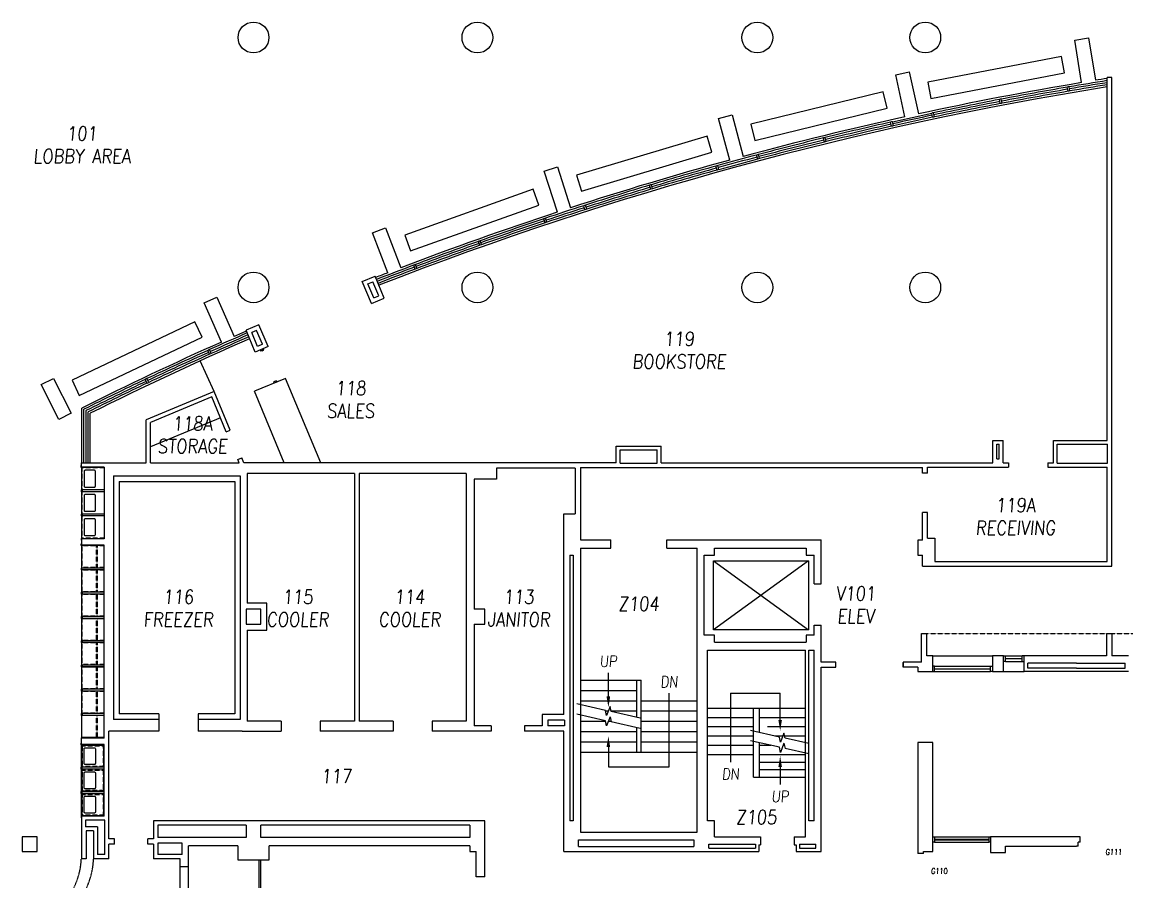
# Model space of a CAD drawing. Extents: x 1352 to 4778, y 442 to 3442.
# Drawn here: x 2572 to 3756, y 1235 to 2157 of the extents above; entities that cross this region are included whole.
import ezdxf
from ezdxf.enums import TextEntityAlignment as Align

# ---------------------------------------------------------------- set-up
doc = ezdxf.new("R2010")
doc.units = 0
doc.header["$MEASUREMENT"] = 0
doc.linetypes.add('HIDDEN', pattern=[0.375, 0.25, -0.125])
doc.linetypes.add('HIDDEN2', pattern=[0.1875, 0.125, -0.0625])
for name, color, linetype in [('A-BELOW', 111, 'CONTINUOUS'), ('A-FS-ID', 6, 'CONTINUOUS'), ('A-FS-NM', 6, 'CONTINUOUS'), ('A-GLAZ', 191, 'CONTINUOUS'), ('A-OVHD', 111, 'CONTINUOUS'), ('A-STRS', 4, 'CONTINUOUS'), ('A-WL-EX', 171, 'CONTINUOUS')]:
    doc.layers.add(name, color=color, linetype=linetype)
doc.styles.get("Standard").update_dxf_attribs({"font": 'romans.shx', "width": 0.85, "oblique": 5, "height": 15})

msp = doc.modelspace()

# ---------------------------------------------------------------- linework, layer by layer
at = {"layer": 'A-BELOW'}
for p, q in [((3700.2, 2137.7), (3715, 2140.1)), ((3707.6, 2092.3), (3700.2, 2137.7)), ((3715, 2140.1), (3722.4, 2094.7)), ((3508.3, 2100.5), (3522.9, 2103.7)), ((3518, 2055.5), (3508.3, 2100.5)), ((3522.9, 2103.7), (3532.7, 2058.7)), ((3318.5, 2053.6), (3333, 2057.5)), ((3330.5, 2009.2), (3318.5, 2053.6)), ((3333, 2057.5), (3345, 2013.1)), ((3504.8, 2050.3), (3547, 2059.5)), ((3547.9, 2055.1), (3505.8, 2045.9)), ((3131.4, 1997.2), (3145.7, 2001.8)), ((3145.7, 2001.8), (3159.9, 1958)), ((3145.7, 1953.4), (3131.4, 1997.2)), ((2947.4, 1931.3), (2961.4, 1936.6)), ((2963.9, 1888.3), (2947.4, 1931.3)), ((2961.4, 1936.6), (2977.9, 1893.7)), ((2767, 1856.2), (2780.7, 1862.2)), ((2780.7, 1862.2), (2799.3, 1820.1)), ((2785.6, 1814), (2767, 1856.2)), ((2827.1, 1805.6), (2827.6, 1804.4)), ((2827.1, 1805.6), (2827.6, 1804.4)), ((2830.8, 1805.8), (2827.6, 1804.4)), ((2830.8, 1805.8), (2827.6, 1804.4)), ((2828.8, 1804.9), (2829, 1804.2)), ((2828.8, 1804.9), (2829, 1804.2)), ((2830.4, 1804.8), (2829, 1804.2)), ((2830.4, 1804.8), (2829, 1804.2)), ((2830.1, 1805.5), (2830.4, 1804.8)), ((2830.1, 1805.5), (2830.4, 1804.8)), ((2830.4, 1806.9), (2830.8, 1805.8)), ((2830.4, 1806.9), (2830.8, 1805.8)), ((2777.7, 1761.1), (2762.8, 1793.9)), ((2592.4, 1768.4), (2605.8, 1775.1)), ((2611.3, 1730.9), (2592.4, 1768.4)), ((2605.8, 1775.1), (2624.7, 1737.6)), ((2854.2, 1775.1), (2821, 1761.3)), ((2844.7, 1772.5), (2841.5, 1771.2)), ((2841.5, 1771.2), (2842, 1770)), ((2845.2, 1771.4), (2842, 1770)), ((2844.7, 1772.5), (2845.2, 1771.4)), ((2892.1, 1684.5), (2854.2, 1775.1)), ((2853, 1684.5), (2821, 1761.3)), ((2636, 1684.5), (2636, 1743.3)), ((2638.3, 1684.5), (2638.3, 1741.9)), ((2624.7, 1737.6), (2611.3, 1730.9)), ((2642.8, 1684.5), (2642.8, 1739.1)), ((2645, 1684.5), (2645, 1737.7)), ((2784.5, 1732.9), (2709.6, 1701.7)), ((2635.5, 1681.5), (2635.4, 1681.5)), ((2635.4, 1679.5), (2635.4, 1681.5)), ((2635.5, 1679.5), (2635.4, 1679.5)), ((2635.5, 1679.9), (2635.5, 1601.5)), ((2636, 1679.4), (2635.5, 1679.4)), ((2636, 1678.9), (2635.5, 1678.9)), ((2660, 1655.5), (2635.4, 1655.5)), ((2635.4, 1655.5), (2635.4, 1653.5)), ((2660, 1653.5), (2635.4, 1653.5)), ((2636, 1656.1), (2635.5, 1656.1)), ((2636, 1655.6), (2635.5, 1655.6)), ((2636, 1653.4), (2635.5, 1653.4)), ((2636, 1652.9), (2635.5, 1652.9)), ((2636.3, 1655.9), (2636, 1655.9)), ((2636.3, 1653.1), (2636, 1653.1)), ((2660, 1629.5), (2635.4, 1629.5)), ((2635.4, 1629.5), (2635.4, 1627.5)), ((2660, 1627.5), (2635.4, 1627.5)), ((2636, 1630.1), (2635.5, 1630.1)), ((2636, 1629.6), (2635.5, 1629.6)), ((2636, 1627.4), (2635.5, 1627.4)), ((2636, 1626.9), (2635.5, 1626.9)), ((2636.3, 1629.9), (2636, 1629.9)), ((2636.3, 1627.1), (2636, 1627.1)), ((2636.3, 1629.9), (2636.3, 1627.1)), ((2635.4, 1603.5), (2635.4, 1601.5)), ((2635.5, 1603.5), (2635.4, 1603.5)), ((2635.5, 1601.5), (2635.4, 1601.5)), ((2636, 1604.1), (2635.5, 1604.1)), ((2636, 1603.6), (2635.5, 1603.6)), ((2635.4, 1595.7), (2635.4, 1597.7)), ((2635.5, 1597.7), (2635.4, 1597.7)), ((2635.5, 1595.7), (2635.4, 1595.7)), ((2635.5, 1597.7), (2635.5, 1389.4)), ((2636, 1595.6), (2635.5, 1595.6)), ((2636, 1595.1), (2635.5, 1595.1)), ((2660, 1571.7), (2635.4, 1571.7)), ((2635.4, 1571.7), (2635.4, 1569.7)), ((2660, 1569.7), (2635.4, 1569.7)), ((2636, 1572.4), (2635.5, 1572.4)), ((2636, 1571.9), (2635.5, 1571.9)), ((2636, 1569.6), (2635.5, 1569.6)), ((2636, 1569.1), (2635.5, 1569.1)), ((2660, 1545.7), (2635.4, 1545.7)), ((2635.4, 1545.7), (2635.4, 1543.7)), ((2660, 1543.7), (2635.4, 1543.7)), ((2636, 1546.4), (2635.5, 1546.4)), ((2636, 1545.9), (2635.5, 1545.9)), ((2636, 1543.6), (2635.5, 1543.6)), ((2636, 1543.1), (2635.5, 1543.1)), ((2636.3, 1546.1), (2636.3, 1543.4)), ((2660, 1519.7), (2635.4, 1519.7)), ((2635.4, 1519.7), (2635.4, 1517.7)), ((2660, 1517.7), (2635.4, 1517.7)), ((2636, 1520.4), (2635.5, 1520.4)), ((2636, 1519.9), (2635.5, 1519.9)), ((2636, 1517.6), (2635.5, 1517.6)), ((2636, 1517.1), (2635.5, 1517.1)), ((2651.5, 1517.4), (2636, 1517.4)), ((2636.3, 1520.1), (2636.3, 1517.4)), ((2660, 1517.4), (2652.3, 1517.4)), ((2660, 1493.7), (2635.4, 1493.7)), ((2635.4, 1493.7), (2635.4, 1491.7)), ((2636, 1494.4), (2635.5, 1494.4)), ((2636, 1493.9), (2635.5, 1493.9)), ((2636.3, 1494.1), (2636.3, 1491.4)), ((2660, 1491.7), (2635.4, 1491.7)), ((2636, 1491.6), (2635.5, 1491.6)), ((2636, 1491.1), (2635.5, 1491.1)), ((2636, 1468.4), (2635.5, 1468.4)), ((3548, 1477.6), (3612, 1477.6)), ((3626, 1477.6), (3644, 1477.6)), ((3626, 1471.6), (3644, 1471.6)), ((2660, 1467.7), (2635.4, 1467.7)), ((2635.4, 1467.7), (2635.4, 1465.7)), ((2660, 1465.7), (2635.4, 1465.7)), ((2636, 1467.9), (2635.5, 1467.9)), ((2636, 1465.6), (2635.5, 1465.6)), ((2636, 1465.1), (2635.5, 1465.1)), ((2651.5, 1465.4), (2636, 1465.4)), ((2636.3, 1468.1), (2636.3, 1465.4)), ((2660, 1465.4), (2652.3, 1465.4)), ((3550, 1466.6), (3610, 1466.6)), ((3550, 1460.6), (3610, 1460.6)), ((3624, 1460.6), (3646, 1460.6)), ((2660, 1441.7), (2635.4, 1441.7)), ((2635.4, 1441.7), (2635.4, 1439.7)), ((2660, 1439.7), (2635.4, 1439.7)), ((2636, 1442.4), (2635.5, 1442.4)), ((2636, 1441.9), (2635.5, 1441.9)), ((2636, 1439.6), (2635.5, 1439.6)), ((2636, 1439.1), (2635.5, 1439.1)), ((2636.3, 1442.1), (2636.3, 1439.4)), ((2660, 1415.7), (2635.4, 1415.7)), ((2635.4, 1415.7), (2635.4, 1413.7)), ((2660, 1413.7), (2635.4, 1413.7)), ((2636, 1416.4), (2635.5, 1416.4)), ((2636, 1415.9), (2635.5, 1415.9)), ((2636, 1413.6), (2635.5, 1413.6)), ((2636, 1413.1), (2635.5, 1413.1)), ((2651.5, 1413.4), (2636, 1413.4)), ((2636.3, 1416.1), (2636.3, 1413.4)), ((2660, 1413.4), (2652.3, 1413.4)), ((2635.5, 1389.7), (2635.4, 1389.7)), ((2635.4, 1389.7), (2635.4, 1387.7)), ((2635.5, 1387.7), (2635.4, 1387.7)), ((2636, 1390.4), (2635.5, 1390.4)), ((2636, 1389.9), (2635.5, 1389.9)), ((2651.5, 1390.1), (2636, 1390.1)), ((2660, 1390.1), (2652.3, 1390.1)), ((2635.5, 1384), (2635.4, 1384)), ((2635.4, 1382), (2635.4, 1384)), ((2635.5, 1382), (2635.4, 1382)), ((2635.5, 1304), (2635.5, 1384)), ((2636, 1381.9), (2635.5, 1381.9)), ((2636, 1381.4), (2635.5, 1381.4)), ((2660, 1358), (2635.4, 1358)), ((2635.4, 1356), (2635.4, 1358)), ((2660, 1356), (2635.4, 1356)), ((2636, 1358.6), (2635.5, 1358.6)), ((2636, 1358.1), (2635.5, 1358.1)), ((2636, 1355.9), (2635.5, 1355.9)), ((2636, 1355.4), (2635.5, 1355.4)), ((2636.3, 1358.4), (2636, 1358.4)), ((2636.3, 1355.6), (2636, 1355.6)), ((2636.3, 1355.6), (2636.3, 1358.4)), ((2660, 1332), (2635.4, 1332)), ((2635.4, 1330), (2635.4, 1332)), ((2660, 1330), (2635.4, 1330)), ((2636, 1332.6), (2635.5, 1332.6)), ((2636, 1332.1), (2635.5, 1332.1)), ((2636, 1329.9), (2635.5, 1329.9)), ((2636, 1329.4), (2635.5, 1329.4)), ((2636.3, 1332.4), (2636, 1332.4)), ((2636.3, 1329.6), (2636, 1329.6)), ((2635.4, 1306), (2635.4, 1304)), ((2635.5, 1306), (2635.4, 1306)), ((2635.5, 1304), (2635.4, 1304)), ((2636, 1306.6), (2635.5, 1306.6)), ((2636, 1306.1), (2635.5, 1306.1)), ((3550, 1283.6), (3608, 1283.6)), ((3550, 1277.6), (3608, 1277.6)), ((2826, 1143.6), (2826, 1258.9)), ((2828, 1143.6), (2828, 1258.9))]:
    msp.add_line(p, q, dxfattribs=at)
at = {"layer": 'A-BELOW', "linetype": 'HIDDEN'}
for p, q in [((2636, 1679.9), (2636, 1655.6)), ((2660, 1679.1), (2636, 1679.1)), ((2636, 1653.4), (2636, 1629.6)), ((2636.3, 1655.9), (2636.3, 1653.1)), ((2636, 1627.4), (2636, 1603.6)), ((2660, 1603.9), (2636, 1603.9)), ((2636, 1595.6), (2636, 1571.9)), ((2651.5, 1595.4), (2636, 1595.4)), ((2651.5, 1595.4), (2651.5, 1572.1)), ((2660, 1595.4), (2652.3, 1595.4)), ((2652.3, 1595.4), (2652.3, 1572.1)), ((2651.5, 1572.1), (2636, 1572.1)), ((2636, 1569.6), (2636, 1545.9)), ((2651.5, 1569.4), (2636, 1569.4)), ((2636.3, 1572.1), (2636.3, 1569.4)), ((2651.5, 1569.4), (2651.5, 1546.1)), ((2660, 1572.1), (2652.3, 1572.1)), ((2652.3, 1569.4), (2652.3, 1546.1)), ((2660, 1569.4), (2652.3, 1569.4)), ((2651.5, 1546.1), (2636, 1546.1)), ((2636, 1543.6), (2636, 1519.9)), ((2651.5, 1543.4), (2636, 1543.4)), ((2651.5, 1543.4), (2651.5, 1520.1)), ((2660, 1546.1), (2652.3, 1546.1)), ((2660, 1543.4), (2652.3, 1543.4)), ((2652.3, 1543.4), (2652.3, 1520.1)), ((2651.5, 1520.1), (2636, 1520.1)), ((2636, 1517.6), (2636, 1493.9)), ((2651.5, 1517.4), (2651.5, 1494.1)), ((2660, 1520.1), (2652.3, 1520.1)), ((2652.3, 1517.4), (2652.3, 1494.1)), ((2651.5, 1494.1), (2636, 1494.1)), ((2660, 1494.1), (2652.3, 1494.1)), ((2636, 1491.6), (2636, 1467.9)), ((2651.5, 1491.4), (2636, 1491.4)), ((2651.5, 1491.4), (2651.5, 1468.1)), ((2652.3, 1491.4), (2652.3, 1468.1)), ((2660, 1491.4), (2652.3, 1491.4)), ((2651.5, 1468.1), (2636, 1468.1)), ((2636, 1465.6), (2636, 1441.9)), ((2651.5, 1465.4), (2651.5, 1442.1)), ((2660, 1468.1), (2652.3, 1468.1)), ((2652.3, 1465.4), (2652.3, 1442.1)), ((2651.5, 1442.1), (2636, 1442.1)), ((2636, 1439.6), (2636, 1415.9)), ((2651.5, 1439.4), (2636, 1439.4)), ((2651.5, 1439.4), (2651.5, 1416.1)), ((2660, 1442.1), (2652.3, 1442.1)), ((2652.3, 1439.4), (2652.3, 1416.1)), ((2660, 1439.4), (2652.3, 1439.4)), ((2651.5, 1416.1), (2636, 1416.1)), ((2636, 1389.9), (2636, 1413.6)), ((2651.5, 1413.4), (2651.5, 1390.1)), ((2660, 1416.1), (2652.3, 1416.1)), ((2652.3, 1413.4), (2652.3, 1390.1)), ((2636, 1358.1), (2636, 1381.9)), ((2660, 1381.6), (2636, 1381.6)), ((2636, 1332.1), (2636, 1355.9)), ((2636, 1305.6), (2636, 1329.9)), ((2636.3, 1329.6), (2636.3, 1332.4)), ((2660, 1306.4), (2636, 1306.4))]:
    msp.add_line(p, q, dxfattribs=at)
at = {"layer": 'A-BELOW'}
for points in [[(3685.9, 2120.3), (3542.6, 2092.8), (3545.9, 2075.1), (3689.3, 2102.6)], [(3494.9, 2082.4), (3353.1, 2047.7), (3357.4, 2030.2), (3499.2, 2064.9)], [(3306.1, 2034.9), (3166.2, 1993), (3171.4, 1975.7), (3311.2, 2017.6)], [(3119.9, 1977.8), (2982.3, 1928.8), (2988.3, 1911.9), (3125.9, 1960.8)], [(2757.3, 1835.6), (2625.5, 1773), (2633.2, 1756.7), (2765.1, 1819.4)]]:
    msp.add_lwpolyline(points, close=True, dxfattribs=at)
for points in [[(2650.5, 1659.5), (2650.5, 1675.5, 0.414214), (2649.5, 1676.5), (2639.5, 1676.5, 0.414214), (2638.5, 1675.5), (2638.5, 1659.5, 0.414214), (2639.5, 1658.5), (2649.5, 1658.5, 0.414214)], [(2650.5, 1633.5), (2650.5, 1649.5, 0.414214), (2649.5, 1650.5), (2639.5, 1650.5, 0.414214), (2638.5, 1649.5), (2638.5, 1633.5, 0.414214), (2639.5, 1632.5), (2649.5, 1632.5, 0.414214)], [(2650.5, 1607.5), (2650.5, 1623.5, 0.414214), (2649.5, 1624.5), (2639.5, 1624.5, 0.414214), (2638.5, 1623.5), (2638.5, 1607.5, 0.414214), (2639.5, 1606.5), (2649.5, 1606.5, 0.414214)], [(2650.5, 1378), (2650.5, 1362, -0.414214), (2649.5, 1361), (2639.5, 1361, -0.414214), (2638.5, 1362), (2638.5, 1378, -0.414214), (2639.5, 1379), (2649.5, 1379, -0.414214)], [(2650.5, 1352), (2650.5, 1336, -0.414214), (2649.5, 1335), (2639.5, 1335, -0.414214), (2638.5, 1336), (2638.5, 1352, -0.414214), (2639.5, 1353), (2649.5, 1353, -0.414214)], [(2650.5, 1326), (2650.5, 1310, -0.414214), (2649.5, 1309), (2639.5, 1309, -0.414214), (2638.5, 1310), (2638.5, 1326, -0.414214), (2639.5, 1327), (2649.5, 1327, -0.414214)]]:
    msp.add_lwpolyline(points, format="xyb", close=True, dxfattribs=at)
at = {"layer": 'A-BELOW', "linetype": 'HIDDEN', "flags": 128}
for points in [[(2658.9, 1359), (2636.9, 1359), (2636.9, 1381), (2658.9, 1381)], [(2658.9, 1333), (2636.9, 1333), (2636.9, 1355), (2658.9, 1355)], [(2658.9, 1306.7), (2636.9, 1306.7), (2636.9, 1328.7), (2658.9, 1328.7)]]:
    msp.add_lwpolyline(points, close=True, dxfattribs=at)
at = {"layer": 'A-BELOW', "linetype": 'Continuous'}
for centre, radius, start, end in [((4336.6, -1659.1), 3803.7, 99.1026, 99.2934), ((4336.6, -1659.1), 3794.7, 99.1244, 111.3606), ((4336.6, -1659.1), 3803.7, 99.5194, 102.2025), ((4336.2, -1656.9), 3799.2, 99.7598, 100.8444), ((4336.3, -1656.9), 3799.2, 99.1077, 99.7296), ((4337, -1661.3), 3799.2, 99.1193, 99.7296), ((4336.2, -1656.9), 3799.2, 100.8745, 101.9591), ((4337.1, -1661.3), 3799.2, 99.7598, 100.8444), ((4337.1, -1661.3), 3799.2, 100.8745, 101.9591), ((4336.6, -1659.1), 3803.7, 102.4284, 105.1116), ((4336.1, -1656.9), 3799.2, 102.6698, 103.7544), ((4337.1, -1661.3), 3799.2, 102.6698, 103.7544), ((4336.1, -1656.9), 3799.2, 103.7845, 104.8691), ((4337.2, -1661.3), 3799.2, 103.7845, 104.8691), ((4336.1, -1656.9), 3799.2, 104.8993, 105.5496), ((4336.6, -1659.1), 3803.7, 105.3375, 108.0207), ((4336, -1656.9), 3799.2, 105.5798, 106.6644), ((4337.2, -1661.3), 3799.2, 104.8993, 105.5496), ((4337.2, -1661.2), 3799.2, 105.5798, 106.6644), ((4336, -1656.9), 3799.2, 106.6945, 107.7791), ((4337.3, -1661.2), 3799.2, 106.6945, 107.7791), ((4335.9, -1656.9), 3799.2, 107.8093, 108.4596), ((4337.3, -1661.2), 3799.2, 107.8093, 108.4596), ((4336.6, -1659.1), 3803.7, 108.2466, 110.9298), ((4335.9, -1657), 3799.2, 108.4898, 109.5744), ((4337.4, -1661.2), 3799.2, 108.4898, 109.5744), ((4335.8, -1657), 3799.2, 109.6045, 110.6891), ((4337.4, -1661.2), 3799.2, 109.6045, 110.6891), ((4335.8, -1657), 3799.2, 110.7193, 111.3621), ((4336.6, -1659.1), 3803.7, 111.1557, 111.3637), ((4337.4, -1661.2), 3799.2, 110.7193, 111.3621), ((4335.7, -1657), 3799.2, 113.6244, 114.2896), ((4336.6, -1659.1), 3803.7, 113.6233, 113.8389), ((4336.6, -1659.1), 3803.7, 114.0648, 116.5577), ((4336.6, -1659.1), 3794.7, 113.6256, 116.4737), ((4337.6, -1661.1), 3799.2, 113.6244, 114.2896), ((4337.6, -1661.2), 3803.8, 114.3201, 115.404), ((4337.6, -1661.1), 3799.2, 114.3198, 115.4037), ((4336.6, -1659.1), 3801.5, 115.4345, 116.5367), ((4336.6, -1659.1), 3797, 115.4345, 116.4947)]:
    msp.add_arc(centre, radius, start, end, dxfattribs=at)
at = {"layer": 'A-GLAZ'}
for p, q in [((3693, 2082.9), (3692.2, 2087.4)), ((3695, 2083.3), (3694.2, 2087.7)), ((3620.3, 2069.7), (3619.5, 2074.1)), ((3622.3, 2070.1), (3621.4, 2074.5)), ((3503.8, 2045.4), (3502.9, 2049.8)), ((3505.8, 2045.9), (3504.8, 2050.3)), ((3547.9, 2055.1), (3547, 2059.5)), ((3549.9, 2055.5), (3548.9, 2059.9)), ((3431.9, 2028.5), (3430.9, 2032.9)), ((3433.9, 2029), (3432.8, 2033.4)), ((3360.4, 2010.2), (3359.2, 2014.6)), ((3362.3, 2010.7), (3361.1, 2015.1)), ((3316.8, 1998.4), (3315.6, 2002.7)), ((3318.8, 1998.9), (3317.6, 2003.3)), ((3245.9, 1977.8), (3244.6, 1982.2)), ((3247.8, 1978.4), (3246.5, 1982.7)), ((3175.3, 1955.9), (3174, 1960.2)), ((3177.2, 1956.6), (3175.9, 1960.8)), ((3132.5, 1941.9), (3131.1, 1946.2)), ((3134.4, 1942.5), (3133, 1946.8)), ((3062.7, 1917.8), (3061.1, 1922)), ((3064.5, 1918.5), (3063, 1922.7)), ((2993.3, 1892.3), (2991.7, 1896.5)), ((2995.2, 1893), (2993.6, 1897.2)), ((2772.9, 1801), (2771.1, 1805.1)), ((2772.9, 1801), (2771.1, 1805.1)), ((2774.8, 1801.8), (2772.9, 1805.9)), ((2774.8, 1801.8), (2772.9, 1805.9)), ((2705.8, 1774.8), (2704, 1773.9)), ((2705.9, 1769.9), (2704, 1773.9)), ((2707.7, 1770.7), (2705.8, 1774.8)), ((2705.9, 1769.9), (2707.7, 1770.7)), ((2640.5, 1684.5), (2640.5, 1740.5)), ((3624, 1477.6), (3626, 1477.6)), ((3626, 1471.6), (3624, 1471.6)), ((3626, 1471.6), (3626, 1477.6)), ((3626, 1474.6), (3644, 1474.6)), ((3644, 1471.6), (3644, 1477.6)), ((3646, 1477.6), (3644, 1477.6)), ((3644, 1471.6), (3646, 1471.6)), ((3550, 1466.6), (3548, 1466.6)), ((3548, 1460.6), (3550, 1460.6)), ((3550, 1460.6), (3550, 1466.6)), ((3550, 1463.6), (3610, 1463.6)), ((3610, 1460.6), (3610, 1466.6)), ((3610, 1466.6), (3612, 1466.6)), ((3612, 1460.6), (3610, 1460.6)), ((3548, 1283.6), (3550, 1283.6)), ((3550, 1283.6), (3550, 1277.6)), ((3550, 1281.1), (3608, 1281.1)), ((3550, 1280.9), (3608, 1280.9)), ((3550, 1280.4), (3608, 1280.4)), ((3550, 1280.1), (3608, 1280.1)), ((3608, 1283.6), (3610, 1283.6)), ((3608, 1283.6), (3608, 1277.6)), ((3550, 1277.6), (3548, 1277.6)), ((3610, 1277.6), (3608, 1277.6)), ((2741.4, 1105), (2741.4, 1251.8)), ((2750.3, 1105), (2750.3, 1251.8))]:
    msp.add_line(p, q, dxfattribs=at)
at = {"layer": 'A-GLAZ', "linetype": 'Continuous'}
for radius, start, end in [(3799.2, 99.7598, 100.8444), (3801.5, 99.7296, 99.7598), (3799.2, 99.1135, 99.7296), (3801.5, 100.8444, 100.8745), (3797, 99.7296, 99.7598), (3799.2, 100.8745, 101.9591), (3797, 100.8444, 100.8745), (3801.5, 102.6396, 102.6698), (3799.2, 101.9893, 102.6396), (3801.5, 101.9591, 101.9893), (3797, 101.9591, 101.9893), (3799.2, 102.6698, 103.7544), (3797, 102.6396, 102.6698), (3799.2, 103.7845, 104.8691), (3801.5, 103.7544, 103.7845), (3797, 103.7544, 103.7845), (3801.5, 104.8691, 104.8993), (3801.5, 105.5496, 105.5798), (3799.2, 104.8993, 105.5496), (3797, 104.8691, 104.8993), (3799.2, 105.5798, 106.6644), (3797, 105.5496, 105.5798), (3799.2, 106.6945, 107.7791), (3801.5, 106.6644, 106.6945), (3797, 106.6644, 106.6945), (3799.2, 107.8093, 108.4596), (3801.5, 107.7791, 107.8093), (3797, 107.7791, 107.8093), (3799.2, 108.4898, 109.5744), (3801.5, 108.4596, 108.4898), (3797, 108.4596, 108.4898), (3799.2, 109.6045, 110.6891), (3801.5, 109.5744, 109.6045), (3797, 109.5744, 109.6045), (3801.5, 110.6891, 110.7193), (3799.2, 110.7193, 111.3621), (3797, 110.6891, 110.7193), (3799.2, 113.6244, 114.2896), (3799.2, 114.3198, 115.4044), (3801.5, 114.2896, 114.3198), (3797, 114.2896, 114.3198), (3799.2, 115.4345, 116.5157)]:
    msp.add_arc((4336.6, -1659.1), radius, start, end, dxfattribs=at)
at = {"layer": 'A-OVHD', "linetype": 'HIDDEN'}
for p, q in [((3541.8, 1501.6), (3734.4, 1501.6)), ((3740, 1501.6), (4368, 1501.6))]:
    msp.add_line(p, q, dxfattribs=at)
at = {"layer": 'A-OVHD', "linetype": 'HIDDEN2'}
for points in [[(2635.5, 1260, -0.138935), (2622.2, 1219.7), (2602.9, 1197.6, 0.163624), (2582.7, 1148.7, 0.163624)], [(2648.6, 1260, -0.139606), (2634.5, 1216.9), (2614.8, 1194.2, 0.174482), (2595.7, 1145.1, 0.174482)]]:
    msp.add_lwpolyline(points, format="xyb", dxfattribs=at)
at = {"layer": 'A-STRS'}
for p, q in [((3313, 1505.6), (3313, 1579.3)), ((3313, 1579.3), (3414.9, 1579.3)), ((3313, 1579.3), (3414.9, 1505.6)), ((3414.9, 1579.3), (3313, 1505.6)), ((3414.9, 1579.3), (3414.9, 1505.6)), ((3414.9, 1505.6), (3313, 1505.6)), ((3409.9, 1505.6), (3318, 1505.6)), ((3200.4, 1434), (3200.4, 1459.4)), ((3170.4, 1451.4), (3230.4, 1451.4)), ((3229.5, 1451.4), (3235.5, 1451.4)), ((3230.4, 1451.4), (3230.4, 1411.7)), ((3235.5, 1374.4), (3235.5, 1451.4)), ((3170.4, 1440.4), (3230.4, 1440.4)), ((3265.5, 1358.4), (3265.5, 1437.4)), ((3331.3, 1437.6), (3384.5, 1437.6)), ((3331.3, 1437.6), (3331.3, 1363.6)), ((3384.5, 1408.7), (3384.5, 1437.6)), ((3197.4, 1419), (3166.4, 1426)), ((3170.4, 1429.4), (3230.4, 1429.4)), ((3202.3, 1423.3), (3198.5, 1413.4)), ((3203.3, 1417.7), (3202.3, 1423.3)), ((3235.5, 1429.4), (3295.5, 1429.4)), ((3306.5, 1421.6), (3356, 1421.6)), ((3356, 1421.6), (3362, 1421.6)), ((3356, 1347.6), (3356, 1421.6)), ((3362, 1421.6), (3411.5, 1421.6)), ((3362, 1421.6), (3362, 1395.4)), ((3197.4, 1408), (3166.4, 1415)), ((3198.5, 1413.4), (3197.4, 1419)), ((3197.6, 1418.4), (3200.4, 1418.4)), ((3202.3, 1412.3), (3198.5, 1402.4)), ((3202.3, 1412.3), (3203.3, 1406.7)), ((3203.2, 1418.4), (3230.4, 1418.4)), ((3234.4, 1410.8), (3203.3, 1417.7)), ((3235.5, 1418.4), (3295.5, 1418.4)), ((3306.5, 1411.6), (3356, 1411.6)), ((3362, 1411.6), (3411.5, 1411.6)), ((3170.4, 1407.4), (3197.6, 1407.4)), ((3198.5, 1402.4), (3197.4, 1408)), ((3200.4, 1407.4), (3203.2, 1407.4)), ((3234.4, 1399.8), (3203.3, 1406.7)), ((3230.4, 1400.7), (3230.4, 1374.4)), ((3235.5, 1407.4), (3295.5, 1407.4)), ((3306.5, 1401.6), (3356, 1401.6)), ((3383.8, 1390.5), (3352.8, 1397.5)), ((3370.8, 1401.6), (3411.5, 1401.6)), ((3170.4, 1396.4), (3230.4, 1396.4)), ((3235.5, 1396.4), (3295.5, 1396.4)), ((3306.5, 1391.6), (3356, 1391.6)), ((3383.8, 1379.5), (3352.8, 1386.5)), ((3378.9, 1391.6), (3387.4, 1391.6)), ((3384.9, 1384.9), (3383.8, 1390.5)), ((3388.6, 1394.8), (3384.9, 1384.9)), ((3389.7, 1389.2), (3388.6, 1394.8)), ((3389.2, 1391.6), (3411.5, 1391.6)), ((3415.1, 1383.5), (3389.7, 1389.2)), ((3170.4, 1385.4), (3230.4, 1385.4)), ((3170.4, 1374.4), (3230.4, 1374.4)), ((3200.4, 1379.7), (3200.4, 1358.4)), ((3229.5, 1374.4), (3235.5, 1374.4)), ((3235.5, 1385.4), (3295.5, 1385.4)), ((3235.5, 1374.4), (3295.5, 1374.4)), ((3306.5, 1381.6), (3356, 1381.6)), ((3362, 1384.4), (3362, 1347.6)), ((3362, 1381.6), (3374.5, 1381.6)), ((3384.9, 1373.9), (3383.8, 1379.5)), ((3388.6, 1383.8), (3384.9, 1373.9)), ((3387.8, 1381.6), (3389, 1381.6)), ((3388.6, 1383.8), (3389.7, 1378.2)), ((3415.1, 1372.5), (3389.7, 1378.2)), ((3306.5, 1371.6), (3356, 1371.6)), ((3362, 1371.6), (3411.5, 1371.6)), ((3362, 1363.6), (3411.5, 1363.6)), ((3200.4, 1358.4), (3265.5, 1358.4)), ((3362, 1355.6), (3411.5, 1355.6)), ((3384.5, 1358.4), (3384.5, 1339.6)), ((3356, 1347.6), (3362, 1347.6)), ((3362, 1347.6), (3411.5, 1347.6))]:
    msp.add_line(p, q, dxfattribs=at)
for points in [[(3202.3, 1434), (3198.4, 1434), (3200.4, 1422.4)], [(3386.4, 1408.7), (3382.6, 1408.7), (3384.5, 1397.1)], [(3198.4, 1379.7), (3202.3, 1379.7), (3200.4, 1391.4)], [(3382.6, 1358.4), (3386.4, 1358.4), (3384.5, 1370.1)]]:
    msp.add_solid(points, dxfattribs=at)
at = {"layer": 'A-WL-EX'}
for p, q in [((3740, 2097.8), (3734.9, 2097.8)), ((3734.9, 1708.5), (3734.9, 2097.8)), ((3740, 1573.6), (3740, 2097.8)), ((2936.6, 1878.8), (2950.5, 1884.6)), ((2960.2, 1861.1), (2950.5, 1884.6)), ((2946.4, 1855.4), (2936.6, 1878.8)), ((2942.7, 1876.3), (2948, 1878.5)), ((2948.9, 1861.4), (2942.7, 1876.3)), ((2954.2, 1863.6), (2948, 1878.5)), ((2946.4, 1855.4), (2960.2, 1861.1)), ((2948.9, 1861.4), (2954.2, 1863.6)), ((2825.9, 1832.5), (2812, 1826.8)), ((2821.8, 1803.3), (2812, 1826.8)), ((2823.4, 1826.5), (2818.1, 1824.3)), ((2823.4, 1826.5), (2818.1, 1824.3)), ((2824.3, 1809.4), (2818.1, 1824.3)), ((2824.3, 1809.4), (2818.1, 1824.3)), ((2829.6, 1811.6), (2823.4, 1826.5)), ((2829.6, 1811.6), (2823.4, 1826.5)), ((2835.7, 1809.1), (2825.9, 1832.5)), ((2835.7, 1809.1), (2821.8, 1803.3)), ((2829.6, 1811.6), (2824.3, 1809.4)), ((2829.6, 1811.6), (2824.3, 1809.4)), ((2777.7, 1761.1), (2705, 1730.7)), ((2775.2, 1755.1), (2709.6, 1727.7)), ((2790.8, 1717.7), (2775.2, 1755.1)), ((2795.1, 1719.5), (2777.7, 1761.1)), ((2705, 1684.5), (2705, 1730.7)), ((2709.6, 1684.5), (2709.6, 1727.7)), ((2790.8, 1717.7), (2795.1, 1719.5)), ((3612.6, 1708.5), (3623.4, 1708.5)), ((3612.6, 1684.5), (3612.6, 1708.5)), ((3623.4, 1684.5), (3623.4, 1708.5)), ((3677.4, 1684.5), (3677.4, 1708.5)), ((3677.4, 1708.5), (3734.9, 1708.5)), ((3208.9, 1702.5), (3256.9, 1702.5)), ((3208.9, 1684.5), (3208.9, 1702.5)), ((3213.1, 1698.4), (3252.8, 1698.4)), ((3213.1, 1684), (3213.1, 1698.4)), ((3252.8, 1684), (3252.8, 1698.4)), ((3256.9, 1684.5), (3256.9, 1702.5)), ((3616.8, 1704.4), (3619.3, 1704.4)), ((3616.8, 1688.9), (3616.8, 1704.4)), ((3619.3, 1688.9), (3619.3, 1704.4)), ((3681.5, 1684), (3681.5, 1704.4)), ((3681.5, 1704.4), (3735.4, 1704.4)), ((3735.4, 1684), (3735.4, 1704.4)), ((2635.5, 1679.9), (2635.5, 1684.5)), ((2635.5, 1684.5), (2705, 1684.5)), ((2709.6, 1684.5), (2804.7, 1684.5)), ((2803.1, 1688.2), (2807.4, 1690)), ((2804.7, 1684.5), (2803.1, 1688.2)), ((2809.7, 1684.5), (2807.4, 1690)), ((3208.9, 1684.5), (2809.7, 1684.5)), ((3213.1, 1684), (3252.8, 1684)), ((3256.9, 1684.5), (3612.6, 1684.5)), ((3616.8, 1688.9), (3619.3, 1688.9)), ((3623.4, 1684.5), (3629.4, 1684.5)), ((3629.4, 1684.5), (3629.4, 1679.9)), ((3671.4, 1684.5), (3677.4, 1684.5)), ((3671.4, 1684.5), (3671.4, 1679.9)), ((3681.5, 1684), (3735.4, 1684)), ((2660, 1679.9), (2635.5, 1679.9)), ((2660, 1679.9), (2660, 1603.1)), ((2669.9, 1670.6), (2805.9, 1670.6)), ((2669.9, 1670.6), (2669.9, 1409.4)), ((2805.9, 1670.6), (2805.9, 1409.4)), ((2813.1, 1672.9), (2813.1, 1534)), ((2928.1, 1672.9), (2813.1, 1672.9)), ((2928.1, 1672.9), (2928.1, 1407.4)), ((3047.8, 1672.9), (2933.4, 1672.9)), ((2933.4, 1672.9), (2933.4, 1407.4)), ((3047.8, 1672.9), (3047.8, 1407.4)), ((3080.5, 1678.9), (3080.5, 1666.9)), ((3164.8, 1678.9), (3080.5, 1678.9)), ((3164.8, 1678.9), (3164.8, 1629.7)), ((3170.4, 1679.4), (3170.4, 1602.1)), ((3170.4, 1679.4), (3537.2, 1679.4)), ((3537.2, 1673.4), (3537.2, 1679.4)), ((3542.3, 1673.4), (3537.2, 1673.4)), ((3542.3, 1673.4), (3542.3, 1679.9)), ((3542.3, 1679.9), (3629.4, 1679.9)), ((3671.4, 1679.9), (3734.9, 1679.9)), ((3734.9, 1578.7), (3734.9, 1679.9)), ((2675.9, 1664.6), (2799.9, 1664.6)), ((2675.9, 1664.6), (2675.9, 1415.4)), ((2799.9, 1664.6), (2799.9, 1415.4)), ((3056.5, 1666.9), (3056.5, 1527.6)), ((3080.5, 1666.9), (3056.5, 1666.9)), ((3152.5, 1629.7), (3164.8, 1629.7)), ((3152.5, 1414.6), (3152.5, 1629.7)), ((3542.3, 1631.4), (3537.2, 1631.4)), ((3537.2, 1601.6), (3537.2, 1631.4)), ((3542.3, 1603.7), (3542.3, 1631.4)), ((2660, 1603.1), (2635.5, 1603.1)), ((2635.5, 1603.1), (2635.5, 1596.1)), ((3170.4, 1602.1), (3202.9, 1602.1)), ((3202.9, 1593), (3202.9, 1602.1)), ((3262.9, 1593), (3262.9, 1602.1)), ((3262.9, 1602.1), (3428.5, 1602.1)), ((3428.5, 1554.6), (3428.5, 1602.1)), ((3532, 1601.6), (3532, 1585.6)), ((3537.2, 1601.6), (3532, 1601.6)), ((3542.3, 1603.7), (3550.1, 1603.7)), ((3550.1, 1603.7), (3550.1, 1578.7)), ((2660, 1596.1), (2635.5, 1596.1)), ((2660, 1389.4), (2660, 1596.1)), ((3170.4, 1593), (3202.9, 1593)), ((3170.4, 1593), (3170.4, 1288.4)), ((3262.9, 1593), (3295.5, 1593)), ((3295.5, 1288.4), (3295.5, 1593)), ((3314, 1585.6), (3314, 1593)), ((3314, 1593), (3412.5, 1593)), ((3412.5, 1593), (3412.5, 1585.6)), ((3159, 1585.6), (3162.8, 1585.6)), ((3159, 1585.6), (3159, 1300.6)), ((3162.8, 1585.6), (3162.8, 1300.6)), ((3303.1, 1585.6), (3314, 1585.6)), ((3303.1, 1499.6), (3303.1, 1585.6)), ((3412.5, 1585.6), (3420.9, 1585.6)), ((3420.9, 1554.6), (3420.9, 1585.6)), ((3532, 1585.6), (3537.2, 1585.6)), ((3537.2, 1573.6), (3537.2, 1585.6)), ((3550.1, 1578.7), (3734.9, 1578.7)), ((3537.2, 1573.6), (3740, 1573.6)), ((3420.9, 1554.6), (3428.5, 1554.6)), ((2812, 1527.6), (2812, 1511.6)), ((2828, 1527.6), (2812, 1527.6)), ((2834.4, 1534), (2813.1, 1534)), ((2828, 1511.6), (2828, 1527.6)), ((2834.4, 1505.2), (2834.4, 1534)), ((3068, 1527.6), (3056.5, 1527.6)), ((3068, 1511.6), (3068, 1527.6)), ((2812, 1511.6), (2828, 1511.6)), ((2813.1, 1505.2), (2834.4, 1505.2)), ((2813.1, 1505.2), (2813.1, 1407.4)), ((3056.5, 1511.6), (3068, 1511.6)), ((3056.5, 1511.6), (3056.5, 1402.6)), ((3420.9, 1510.6), (3428.5, 1510.6)), ((3420.9, 1499.6), (3420.9, 1510.6)), ((3428.5, 1470.6), (3428.5, 1510.6)), ((3314, 1499.6), (3303.1, 1499.6)), ((3314, 1492.2), (3314, 1499.6)), ((3314, 1492.2), (3412.5, 1492.2)), ((3412.5, 1499.6), (3412.5, 1492.2)), ((3420.9, 1499.6), (3412.5, 1499.6)), ((3536, 1470.6), (3536, 1501.6)), ((3536, 1501.6), (3541.8, 1501.6)), ((3541.8, 1477.6), (3541.8, 1501.6)), ((3734.4, 1501.6), (3734.4, 1477.6)), ((3734.4, 1501.6), (3740, 1501.6)), ((3740, 1501.6), (3740, 1477.6)), ((3306.5, 1483.6), (3411.5, 1483.6)), ((3306.5, 1300.6), (3306.5, 1483.6)), ((3411.5, 1283.6), (3411.5, 1483.6)), ((3415.1, 1483.6), (3420.9, 1483.6)), ((3415.1, 1300.6), (3415.1, 1483.6)), ((3420.9, 1300.6), (3420.9, 1483.6)), ((3444.3, 1470.6), (3428.5, 1470.6)), ((3444.3, 1465.5), (3444.3, 1470.6)), ((3536, 1470.6), (3516.3, 1470.6)), ((3516.3, 1470.6), (3516.3, 1465.5)), ((3516.3, 1465.5), (3516.3, 1470.4)), ((3548, 1477.6), (3541.8, 1477.6)), ((3548, 1460.6), (3548, 1477.6)), ((3646, 1460.6), (3646, 1477.6)), ((3734.4, 1477.6), (3646, 1477.6)), ((3649.8, 1464.4), (3649.8, 1469.6)), ((3702, 1469.6), (3649.8, 1469.6)), ((3702, 1469.6), (3754.3, 1469.6)), ((3758, 1477.6), (3740, 1477.6)), ((3754.3, 1464.4), (3754.3, 1469.6)), ((3428.5, 1465.5), (3444.3, 1465.5)), ((3428.5, 1267.6), (3428.5, 1465.5)), ((3532, 1465.5), (3516.3, 1465.5)), ((3532, 1465.5), (3532, 1460.6)), ((3532, 1460.6), (3548, 1460.6)), ((3758, 1460.6), (3646, 1460.6)), ((3702, 1464.4), (3649.8, 1464.4)), ((3702, 1464.4), (3754.3, 1464.4)), ((2718.6, 1409.4), (2669.9, 1409.4)), ((2718.6, 1415.4), (2675.9, 1415.4)), ((2718.6, 1415.4), (2718.6, 1396.6)), ((2760.6, 1415.4), (2760.6, 1396.6)), ((2799.9, 1415.4), (2760.6, 1415.4)), ((2805.9, 1409.4), (2760.6, 1409.4)), ((3129.4, 1414.6), (3129.4, 1402.6)), ((3152.5, 1414.6), (3129.4, 1414.6)), ((2849.6, 1407.4), (2813.1, 1407.4)), ((2849.6, 1407.4), (2849.6, 1396.6)), ((2891.6, 1407.4), (2891.6, 1396.6)), ((2928.1, 1407.4), (2891.6, 1407.4)), ((2969.6, 1407.4), (2933.4, 1407.4)), ((2969.6, 1407.4), (2969.6, 1396.6)), ((3011.6, 1407.4), (3011.6, 1396.6)), ((3047.8, 1407.4), (3011.6, 1407.4)), ((3074.6, 1402.6), (3056.5, 1402.6)), ((3074.6, 1402.6), (3074.6, 1396.6)), ((3110.6, 1402.6), (3110.6, 1396.6)), ((3129.4, 1402.6), (3110.6, 1402.6)), ((3153.4, 1408.6), (3135.4, 1408.6)), ((3135.4, 1408.6), (3135.4, 1402.6)), ((3153.4, 1402.6), (3135.4, 1402.6)), ((3153.4, 1408.6), (3153.4, 1402.6)), ((2660, 1389.4), (2635.5, 1389.4)), ((2635.5, 1382.4), (2635.5, 1389.4)), ((2718.6, 1396.6), (2665.1, 1396.6)), ((2665.1, 1281.2), (2665.1, 1396.6)), ((2807.9, 1396.6), (2760.6, 1396.6)), ((2807.9, 1396.6), (2849.6, 1396.6)), ((2969.6, 1396.6), (2891.6, 1396.6)), ((3074.6, 1396.6), (3011.6, 1396.6)), ((3152.5, 1396.6), (3110.6, 1396.6)), ((3152.5, 1267.6), (3152.5, 1396.6)), ((2660, 1382.4), (2635.5, 1382.4)), ((2660, 1305.6), (2660, 1382.4)), ((3548, 1384.6), (3532, 1384.6)), ((3532, 1384.6), (3532, 1265.6)), ((3548, 1267.6), (3548, 1384.6)), ((2660, 1305.6), (2635.5, 1305.6)), ((2635.5, 1305.6), (2635.5, 1260)), ((2660.5, 1301.5), (2640.1, 1301.5)), ((2640.1, 1301.5), (2640.1, 1294.1)), ((2652.8, 1294.1), (2640.1, 1294.1)), ((2652.8, 1294.1), (2652.8, 1264.6)), ((2660.5, 1264.6), (2660.5, 1301.5)), ((2712.8, 1300.6), (2712.8, 1281.2)), ((3068, 1300.6), (2712.8, 1300.6)), ((2717.4, 1296), (2717.4, 1282.6)), ((2812, 1296), (2717.4, 1296)), ((2812, 1296), (2812, 1282.6)), ((2828, 1282.6), (2828, 1296)), ((3052, 1296), (2828, 1296)), ((3068, 1300.6), (3052, 1300.6)), ((3052, 1296), (3052, 1282.6)), ((3068, 1240.6), (3068, 1300.6)), ((3162.8, 1300.6), (3159, 1300.6)), ((3314, 1300.6), (3306.5, 1300.6)), ((3314, 1283.6), (3314, 1300.6)), ((3420.9, 1300.6), (3415.1, 1300.6)), ((2572, 1283.6), (2572, 1267.6)), ((2588, 1283.6), (2572, 1283.6)), ((2588, 1267.6), (2588, 1283.6)), ((2648.6, 1290), (2640.6, 1290)), ((2640.6, 1290), (2640.6, 1260)), ((2648.6, 1290), (2648.6, 1260)), ((2670.9, 1281.2), (2665.1, 1281.2)), ((2670.9, 1275.6), (2670.9, 1281.2)), ((2706.9, 1275.6), (2706.9, 1281.2)), ((2712.8, 1281.2), (2706.9, 1281.2)), ((2812, 1282.6), (2717.4, 1282.6)), ((3052, 1282.6), (2828, 1282.6)), ((3168.5, 1273.2), (3168.5, 1280.4)), ((3168.5, 1280.4), (3292, 1280.4)), ((3170.4, 1288.4), (3295.5, 1288.4)), ((3292, 1280.4), (3292, 1273.2)), ((3314, 1283.6), (3363.5, 1283.6)), ((3363.5, 1283.6), (3363.5, 1275)), ((3399.5, 1283.6), (3411.5, 1283.6)), ((3399.5, 1283.6), (3399.5, 1275)), ((3610, 1283.6), (3610, 1266.6)), ((3706, 1283.6), (3610, 1283.6)), ((3706, 1277.6), (3706, 1283.6)), ((2572, 1267.6), (2588, 1267.6)), ((2665.1, 1260), (2665.1, 1275.6)), ((2670.9, 1275.6), (2665.1, 1275.6)), ((2712.8, 1275.6), (2706.9, 1275.6)), ((2712.8, 1275.6), (2712.8, 1260)), ((2717.4, 1276.6), (2717.4, 1264.6)), ((2743.5, 1276.6), (2717.4, 1276.6)), ((2743.5, 1264.6), (2743.5, 1276.6)), ((2750.3, 1251.8), (2750.3, 1273.9)), ((2803.3, 1273.9), (2750.3, 1273.9)), ((2803.3, 1273.9), (2803.3, 1258.9)), ((2836.8, 1258.9), (2836.8, 1273.9)), ((3052, 1273.9), (2836.8, 1273.9)), ((3052, 1273.9), (3052, 1267.6)), ((3052, 1267.6), (3058.8, 1267.6)), ((3058.8, 1240.6), (3058.8, 1267.6)), ((3152.5, 1267.6), (3168.5, 1267.6)), ((3152.5, 1267.6), (3361.5, 1267.6)), ((3168.5, 1273.2), (3292, 1273.2)), ((3292, 1267.6), (3308, 1267.6)), ((3308, 1271.2), (3308, 1275.6)), ((3308, 1275.6), (3357.9, 1275.6)), ((3308, 1271.2), (3357.9, 1271.2)), ((3357.9, 1275.6), (3357.9, 1271.2)), ((3361.5, 1275), (3363.5, 1275)), ((3361.5, 1275), (3361.5, 1267.6)), ((3399.5, 1275), (3401.5, 1275)), ((3401.5, 1275), (3401.5, 1267.6)), ((3401.5, 1267.6), (3428.5, 1267.6)), ((3405.1, 1275.6), (3405.1, 1271.2)), ((3405.1, 1275.6), (3422.9, 1275.6)), ((3405.1, 1271.2), (3422.9, 1271.2)), ((3422.9, 1271.2), (3422.9, 1275.6)), ((3538, 1265.6), (3538, 1267.6)), ((3538, 1267.6), (3548, 1267.6)), ((3626, 1266.6), (3626, 1273.6)), ((3626, 1273.6), (3702, 1273.6)), ((3704, 1273.6), (3702, 1273.6)), ((3706, 1277.6), (3704, 1277.6)), ((3704, 1273.6), (3704, 1277.6)), ((2640.6, 1260), (2635.5, 1260)), ((2665.1, 1260), (2648.6, 1260)), ((2660.5, 1264.6), (2652.8, 1264.6)), ((2741.4, 1260), (2712.8, 1260)), ((2743.5, 1264.6), (2717.4, 1264.6)), ((2741.4, 1251.8), (2741.4, 1260)), ((2803.3, 1258.9), (2836.8, 1258.9)), ((3538, 1265.6), (3532, 1265.6)), ((3610, 1266.6), (3626, 1266.6)), ((2741.4, 1251.8), (2750.3, 1251.8)), ((3068, 1240.6), (3058.8, 1240.6))]:
    msp.add_line(p, q, dxfattribs=at)
at = {"layer": 'A-WL-EX', "linetype": 'Continuous'}
for p, q in [((3624, 1477.6), (3612, 1477.6)), ((3612, 1477.6), (3612, 1460.6)), ((3624, 1460.6), (3624, 1477.6)), ((3612, 1460.6), (3624, 1460.6))]:
    msp.add_line(p, q, dxfattribs=at)
at = {"layer": 'A-WL-EX'}
for centre in [(2820, 2140.6), (3060, 2140.6), (3360, 2140.6), (3540, 2140.6), (2820, 1872.6), (3060, 1872.6), (3360, 1872.6), (3540, 1872.6)]:
    msp.add_circle(centre, 16.5, dxfattribs=at)

# ---------------------------------------------------------------- texts
at = {"layer": 'A-FS-ID', "oblique": 5, "width": 0.85}
for s, height, p in [('101', 15, (2636.1, 2037.6)), ('119', 15, (3276.1, 1817.6)), ('118', 15, (2924.1, 1764.6)), ('118A', 15, (2754.5, 1726.8)), ('119A', 15, (3636.7, 1639)), ('V101', 15, (3465.5, 1544.3)), ('116', 15, (2739.4, 1540.8)), ('115', 15, (2867.4, 1540.8)), ('114', 15, (2987.3, 1540.8)), ('113', 15, (3104.3, 1540.8)), ('Z104', 15, (3232.9, 1533.4)), ('117', 15, (2908.8, 1348.6)), ('Z105', 15, (3359, 1304.6)), ('G111', 6, (3742, 1267.3)), ('G110', 6, (3554.9, 1246.8))]:
    msp.add_text(s, height=height, dxfattribs=at).set_placement(p, align=Align.MIDDLE)
at = {"layer": 'A-FS-NM', "oblique": 5, "width": 0.85}
for s, p in [('LOBBY AREA', (2636.1, 2013.3)), ('BOOKSTORE', (3276.1, 1793.3)), ('SALES', (2924.1, 1740.3)), ('STORAGE', (2754.5, 1702.5)), ('RECEIVING', (3636.7, 1614.7)), ('FREEZER', (2739.4, 1516.5)), ('COOLER', (2867.4, 1516.5)), ('COOLER', (2987.3, 1516.5)), ('JANITOR', (3104.3, 1516.5)), ('ELEV', (3465.5, 1520))]:
    msp.add_text(s, height=15, dxfattribs=at).set_placement(p, align=Align.MIDDLE)
at = {"layer": 'A-STRS', "oblique": 5, "width": 0.85}
for s, p in [('UP', (3200.4, 1471.7)), ('DN', (3265.5, 1449.7)), ('DN', (3331.3, 1350.8)), ('UP', (3384.5, 1326.8))]:
    msp.add_text(s, height=12, dxfattribs=at).set_placement(p, align=Align.MIDDLE)

doc.saveas('drawing.dxf')
